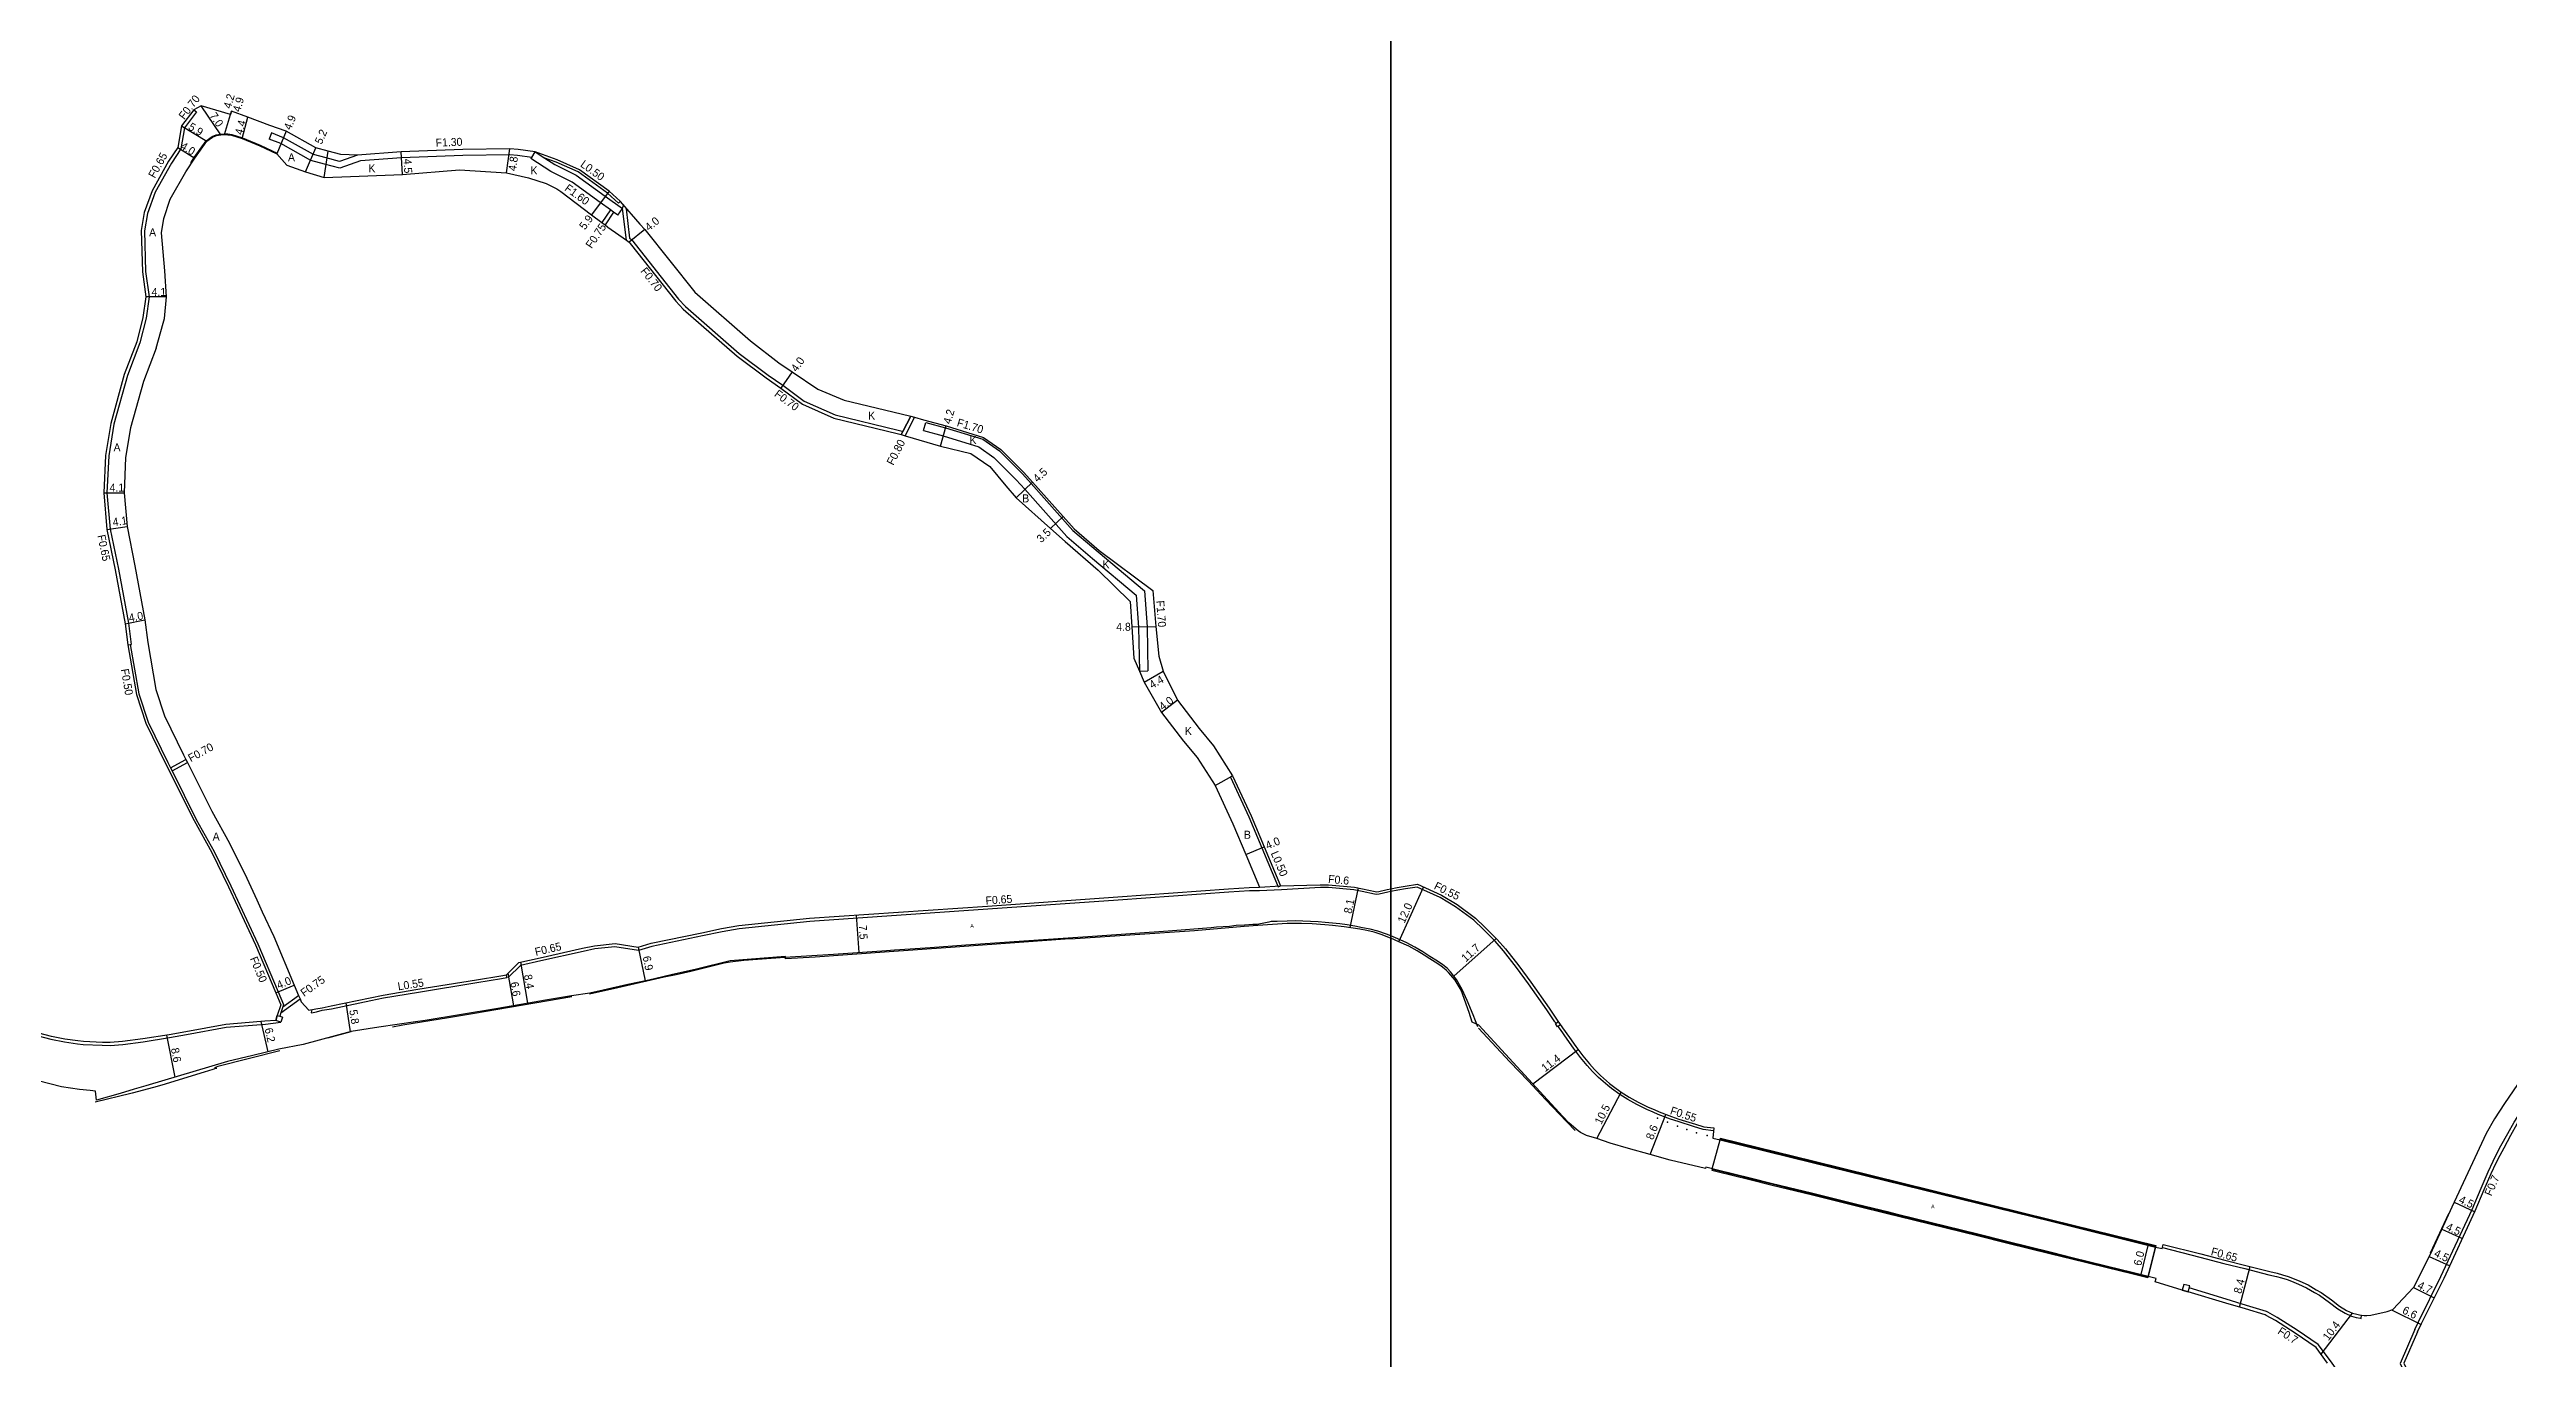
# Model space of a CAD drawing. Header units: metres. Extents: x -24000 to -21600, y -108000 to -105000.
# Drawn here: x -22668.3 to -22176.4, y -107216.7 to -106954.7 of the extents above; entities that cross this region are included whole.
import ezdxf

# ---------------------------------------------------------------- set-up
doc = ezdxf.new("R2010")
doc.units = ezdxf.units.M
doc.header["$LTSCALE"] = 2.5
for name, color, linetype in [('側溝・桝', 7, 'Continuous'), ('図郭', 7, 'Continuous'), ('幅員', 7, 'Continuous'), ('歩道・分離帯・安全施設', 7, 'Continuous'), ('舗装', 7, 'Continuous'), ('道路', 7, 'Continuous')]:
    doc.layers.add(name, color=color, linetype=linetype)
doc.styles.get("Standard").update_dxf_attribs({"font": ''})
doc.styles.add('YOKO_DECO', font='')
doc.styles.get('Standard').set_extended_font_data('@MS PGothic')
doc.styles.get('YOKO_DECO').set_extended_font_data('MS PGothic')

msp = doc.modelspace()

# ---------------------------------------------------------------- linework, layer by layer
at = {"layer": '側溝・桝'}
for points in [[(-22639.38, -106966.77), (-22638.82, -106967.2), (-22641.23, -106970.37)], [(-22641.23, -106970.37), (-22641.97, -106974.59), (-22643.85, -106977.44), (-22647.09, -106983.25), (-22648.65, -106987.51), (-22649.21, -106991.02), (-22649.01, -106999.13), (-22648.3, -107004.21), (-22648.91, -107008.45), (-22650.14, -107013.4), (-22652.66, -107019.95), (-22655.36, -107029.69), (-22656.38, -107036.02), (-22656.74, -107043.42), (-22656.1, -107050.68), (-22654.45, -107058.71), (-22652.44, -107069.5)], [(-22641.82, -106969.99), (-22641.23, -106970.37)], [(-22606.64, -106975.87), (-22610.21, -106977.14), (-22612.9, -106976.42), (-22615.47, -106975.72), (-22621.45, -106972.37), (-22623.85, -106971.41), (-22624.3, -106972.64)], [(-22606.01, -106977.03), (-22610.15, -106978.5), (-22613.23, -106977.67), (-22615.97, -106976.94), (-22621.99, -106973.56), (-22624.3, -106972.64)], [(-22571.8, -106976.31), (-22574.61, -106975.91), (-22576.19, -106975.81), (-22585.57, -106975.95), (-22597.84, -106976.42), (-22606.01, -106977.03)], [(-22571.95, -106976.55), (-22571.8, -106976.31), (-22571.09, -106975.2)], [(-22554.55, -106987.88), (-22555.41, -106987.26), (-22556.03, -106986.83), (-22558.08, -106985.37), (-22563.72, -106981.27), (-22567.94, -106979.12), (-22571.95, -106976.55)], [(-22571.09, -106975.2), (-22569.15, -106976.45), (-22567.14, -106977.73), (-22562.88, -106979.9), (-22557.14, -106984.08), (-22553.62, -106986.57)], [(-22554.46, -106985.46), (-22554.47, -106985.45), (-22556.64, -106983.46), (-22562.48, -106979.2), (-22566.92, -106977.27), (-22569.15, -106976.45)], [(-22556.03, -106986.83), (-22557.75, -106989.37)], [(-22554.55, -106987.88), (-22553.62, -106986.57)], [(-22554.46, -106985.46), (-22554.08, -106985.13)], [(-22552.86, -106992.87), (-22553.62, -106986.57), (-22553.47, -106985.84)], [(-22552.89, -106986.5), (-22552.91, -106986.6), (-22552.21, -106992.48)], [(-22555.41, -106987.26), (-22557.14, -106989.82)], [(-22552.21, -106992.48), (-22551.82, -106992.76), (-22542.42, -107004.65)], [(-22541.02, -107006.17), (-22542.42, -107004.65)], [(-22541.02, -107006.17), (-22530.3, -107015.52), (-22524.51, -107019.85), (-22521.58, -107021.91), (-22517.31, -107025.07), (-22511.14, -107027.82), (-22498.52, -107030.89), (-22497.73, -107031.11), (-22497.59, -107031.15)], [(-22497.91, -107031.78), (-22497.59, -107031.15), (-22496, -107028.08)], [(-22497.12, -107032), (-22495.58, -107029.02), (-22495.22, -107028.31)], [(-22493.44, -107030.97), (-22492.95, -107029.35)], [(-22493.44, -107030.97), (-22489.5, -107032.05), (-22482.36, -107034.23), (-22479.37, -107036.33), (-22474.9, -107040.82), (-22473.21, -107042.7), (-22464.76, -107052.15), (-22459.64, -107056.55), (-22450.92, -107063.87), (-22450.44, -107070.28), (-22450.27, -107079.07)], [(-22492.95, -107029.35), (-22489.02, -107030.42), (-22481.6, -107032.68), (-22478.27, -107035.03), (-22473.66, -107039.65), (-22471.94, -107041.57), (-22463.57, -107050.93), (-22458.54, -107055.25), (-22449.28, -107063.03), (-22448.74, -107070.2), (-22448.57, -107079.03)], [(-22652.44, -107069.5), (-22651.92, -107073.76)], [(-22652.57, -107073.84), (-22652.07, -107073.78), (-22651.92, -107073.76)], [(-22652.07, -107073.78), (-22650.34, -107083.65), (-22648.48, -107089.32), (-22644.59, -107097.36), (-22644.04, -107098.45), (-22643.73, -107099.07), (-22638.87, -107108.76), (-22635.32, -107115.16), (-22631.96, -107122.04), (-22626.57, -107133.62), (-22622.53, -107143.23), (-22621.45, -107145.79)], [(-22450.27, -107079.07), (-22448.57, -107079.03)], [(-22644.04, -107098.45), (-22640.97, -107096.77)], [(-22643.73, -107099.07), (-22640.65, -107097.4)], [(-22431.62, -107100.04), (-22432.06, -107100.28), (-22428.39, -107108.22), (-22425.78, -107114.41), (-22422.49, -107122.24)], [(-22400, -107123.2), (-22400.6, -107123.32), (-22402.3, -107123.72), (-22402.78, -107123.8), (-22403.23, -107123.74), (-22405.74, -107123.16), (-22407.35, -107122.83), (-22412.46, -107122.4), (-22413.35, -107122.38), (-22414.08, -107122.38), (-22421.84, -107122.82), (-22426.24, -107123.06), (-22428.28, -107123.04), (-22432.4, -107123.31), (-22454.51, -107124.9), (-22480.58, -107126.74), (-22516.18, -107129.18), (-22530.28, -107130.65), (-22533.74, -107131.26), (-22537.62, -107132.06), (-22547.78, -107134.18), (-22550.47, -107134.96), (-22555.15, -107134.27), (-22559.15, -107134.68), (-22561.49, -107135.16), (-22569.98, -107137.07), (-22574.03, -107137.96), (-22576.44, -107140.34), (-22576.76, -107140.4), (-22576.86, -107139.83)], [(-22426.24, -107122.34), (-22422.03, -107122.05)], [(-22422.49, -107122.24), (-22422.03, -107122.05)], [(-22366.95, -107149.53), (-22367.17, -107149.22), (-22368.79, -107146.86), (-22372.42, -107141.65), (-22374.82, -107138.36), (-22377.44, -107135.02), (-22379.12, -107133.12), (-22381.54, -107130.72), (-22383.39, -107128.94), (-22387.05, -107126.22), (-22390.09, -107124.4), (-22394.72, -107122.31), (-22397.03, -107122.65), (-22398.61, -107122.91), (-22400, -107123.2)], [(-22621.59, -107146.24), (-22618.42, -107143.96)], [(-22615.8, -107146.84), (-22615.93, -107147.4), (-22615.81, -107147.43), (-22614.86, -107147.22), (-22613.73, -107146.92), (-22611.82, -107146.64), (-22603.97, -107144.98), (-22601.41, -107144.47), (-22594.45, -107143.31), (-22582.75, -107141.39), (-22577.85, -107140.59), (-22576.76, -107140.4)], [(-22670.52, -107152.08), (-22667.97, -107152.75), (-22665.26, -107153.27), (-22662.61, -107153.65), (-22661.49, -107153.76), (-22657.68, -107153.95), (-22656.08, -107153.99), (-22653.59, -107153.79), (-22649.51, -107153.23), (-22644.22, -107152.4), (-22640.84, -107151.8), (-22632.88, -107150.35), (-22625.89, -107149.76), (-22625.06, -107149.7), (-22621.95, -107149.33)], [(-22621.45, -107145.79), (-22621.59, -107146.24), (-22621.98, -107147.44), (-22622.19, -107148.11)], [(-22621.98, -107147.44), (-22618.13, -107144.67)], [(-22335.46, -107171.03), (-22337.51, -107170.8), (-22337.75, -107170.7), (-22339.23, -107170.28), (-22342.53, -107169.22), (-22344.04, -107168.73), (-22346.5, -107167.77), (-22347.54, -107167.33), (-22348.78, -107166.81), (-22350.81, -107165.8), (-22352.6, -107164.8), (-22354.21, -107163.76), (-22355.82, -107162.62), (-22356.58, -107161.99), (-22358.46, -107160.39), (-22359.64, -107159.19), (-22360.69, -107158.02), (-22362.03, -107156.38), (-22363.45, -107154.5), (-22364.73, -107152.73), (-22366.07, -107150.8), (-22366.51, -107150.16)], [(-22195.19, -107210.83), (-22194.46, -107209.3), (-22189.99, -107200.22), (-22183.76, -107186.78), (-22181.95, -107182.51), (-22180.55, -107179.29), (-22179.56, -107177.15), (-22178.79, -107175.59), (-22177.97, -107174.09), (-22176.61, -107171.59), (-22175.34, -107169.33), (-22173.85, -107167.08), (-22171.11, -107163.02), (-22170.03, -107161.48), (-22169.2, -107160.45), (-22168.67, -107160.91)], [(-22245.67, -107194.43), (-22238.17, -107196.31), (-22233.38, -107197.57), (-22229.16, -107198.6), (-22224.36, -107199.85), (-22222.89, -107200.18), (-22221.85, -107200.48), (-22220.73, -107200.82), (-22219.89, -107201.12), (-22218.47, -107201.71), (-22216.85, -107202.44), (-22215.27, -107203.4), (-22214.26, -107203.95), (-22212.25, -107205.41), (-22210.62, -107206.68), (-22209.14, -107207.55), (-22207.86, -107208.11), (-22206.94, -107208.4), (-22206.07, -107208.57), (-22205.9, -107208.59), (-22205.83, -107207.96)], [(-22203.98, -107240.05), (-22204.07, -107239.25), (-22205.53, -107233.07), (-22205.99, -107230.01), (-22206.36, -107227.55), (-22207.67, -107224.58), (-22208.01, -107223.89), (-22208.3, -107223.17), (-22208.72, -107222.28), (-22209.27, -107221.32), (-22209.77, -107220.36), (-22210.82, -107218.86), (-22211.38, -107217.99), (-22212.07, -107217.1), (-22214.52, -107213.79), (-22218.74, -107210.94), (-22222.72, -107208.39), (-22224.58, -107207.34), (-22224.89, -107207.2), (-22228.87, -107205.98), (-22233.76, -107204.47), (-22240.31, -107202.49)], [(-22195.19, -107210.83), (-22198.14, -107217.59), (-22196.42, -107221.16), (-22196.11, -107222.33), (-22195.67, -107223.45), (-22195.13, -107224.85), (-22194.24, -107227.49), (-22193.19, -107231.33), (-22192.78, -107233.36), (-22192.66, -107233.81), (-22191.95, -107238.58)]]:
    msp.add_lwpolyline(points, dxfattribs=at)
for points in [[(-22622.67, -107147.96), (-22622.19, -107148.11), (-22622.07, -107148.15), (-22621.62, -107148.29), (-22621.95, -107149.33), (-22623, -107149)], [(-22367.07, -107149.61), (-22366.5, -107149.22), (-22366.06, -107149.85), (-22366.63, -107150.24)], [(-22240.53, -107203.28), (-22240.2, -107202.1), (-22241.38, -107201.77), (-22241.71, -107202.95)]]:
    msp.add_lwpolyline(points, close=True, dxfattribs=at)
at = {"layer": '図郭'}
for points in [[(-23200, -106800), (-22400, -106800), (-22400, -107400), (-23200, -107400)], [(-22400, -106800), (-21600, -106800), (-21600, -107400), (-22400, -107400)]]:
    msp.add_lwpolyline(points, close=True, dxfattribs=at)
at = {"layer": '幅員'}
for points in [[(-22633.96, -106971.79), (-22637.9, -106966.01)], [(-22633.23, -106971.76), (-22631.86, -106967.06)], [(-22641.82, -106969.99), (-22636.79, -106973.08)], [(-22633.23, -106971.76), (-22632.06, -106967.73)], [(-22629.71, -106972.54), (-22628.6, -106968.28)], [(-22620.87, -106971.09), (-22622.79, -106975.6)], [(-22642.59, -106974.34), (-22639.19, -106976.44)], [(-22617.04, -106979.18), (-22614.94, -106974.42)], [(-22597.64, -106979.72), (-22597.9, -106975.23)], [(-22576.84, -106979.37), (-22576.17, -106974.61)], [(-22556.32, -106983.07), (-22559.87, -106987.78)], [(-22549.18, -106990.77), (-22552.3, -106993.27)], [(-22644.86, -107004.24), (-22648.96, -107004.2)], [(-22519.68, -107019.21), (-22521.99, -107022.48)], [(-22490.07, -107034.07), (-22488.91, -107030.04)], [(-22657.4, -107043.43), (-22653.29, -107043.43)], [(-22471.65, -107041.3), (-22474.91, -107044.41)], [(-22656.75, -107050.77), (-22652.7, -107050.14)], [(-22465.53, -107048.15), (-22468.06, -107050.57)], [(-22653.08, -107069.6), (-22649.15, -107068.83)], [(-22451.77, -107070.23), (-22446.97, -107070.18)], [(-22449.34, -107081.29), (-22445.52, -107079.09)], [(-22442.67, -107084.93), (-22445.85, -107087.36)], [(-22429.01, -107115.77), (-22425.32, -107114.22)], [(-22408.11, -107130.41), (-22406.46, -107122.45)], [(-22398.37, -107133.24), (-22393.42, -107122.29)], [(-22506.89, -107127.88), (-22506.39, -107135.41)], [(-22550.51, -107134.29), (-22549.13, -107141.08)], [(-22387.39, -107140.11), (-22378.89, -107132.56)], [(-22574.03, -107137.29), (-22572.63, -107145.55)], [(-22622.99, -107143.42), (-22619.29, -107141.9)], [(-22576.57, -107139.54), (-22575.46, -107146.03)], [(-22626, -107149.2), (-22624.55, -107155.25)], [(-22608.97, -107145.45), (-22608.08, -107151.23)], [(-22644.81, -107151.92), (-22643.15, -107160.33)], [(-22371.58, -107161.67), (-22362.54, -107154.79)], [(-22358.76, -107172.62), (-22353.91, -107163.3)], [(-22348.13, -107175.8), (-22345, -107167.77)], [(-22187.31, -107185.34), (-22183.2, -107187.25)], [(-22189.8, -107190.73), (-22185.69, -107192.63)], [(-22249.95, -107199.82), (-22248.5, -107193.97)], [(-22230.26, -107206.32), (-22228.14, -107198.2)], [(-22192.34, -107196.17), (-22188.22, -107198.08)], [(-22195.48, -107202.41), (-22191.3, -107204.48)], [(-22213.93, -107215.77), (-22207.63, -107207.51)], [(-22199.85, -107206.89), (-22193.93, -107209.81)]]:
    msp.add_lwpolyline(points, dxfattribs=at)
at = {"layer": '歩道・分離帯・安全施設'}
for points in [[(-22639.98, -106977.4), (-22639.31, -106976.36), (-22636.9, -106972.97), (-22635.71, -106972.16), (-22634.91, -106971.81), (-22633.97, -106971.64), (-22633.23, -106971.61), (-22632.55, -106971.63), (-22631.79, -106971.73), (-22629.66, -106972.4), (-22626.09, -106973.84), (-22622.72, -106975.46)], [(-22400, -107132.05), (-22400.85, -107131.7), (-22402.56, -107131.11), (-22404.13, -107130.72), (-22405.65, -107130.42), (-22407.17, -107130.13), (-22408.69, -107129.84), (-22410.17, -107129.68), (-22411.64, -107129.53), (-22413.12, -107129.38), (-22414.54, -107129.28), (-22416.05, -107129.2), (-22417.56, -107129.13), (-22419.07, -107129.05), (-22420.69, -107129.09), (-22422.7, -107129.17), (-22423.9, -107129.2), (-22424.35, -107129.32), (-22426.03, -107129.67), (-22426.71, -107129.75), (-22427.61, -107129.81), (-22429.22, -107129.89), (-22430.91, -107130.01), (-22432.22, -107130.16), (-22434.88, -107130.34), (-22435.9, -107130.45), (-22444.52, -107131.1), (-22458.62, -107132.09), (-22472.4, -107133.04), (-22484.99, -107133.9), (-22492.14, -107134.43), (-22496.1, -107134.72), (-22499.22, -107134.94), (-22500.87, -107135.04), (-22511.42, -107135.75), (-22521.19, -107136.39), (-22529.36, -107136.99), (-22532.12, -107137.3), (-22533.31, -107137.52), (-22535.69, -107138.09), (-22540, -107139.19), (-22542.93, -107139.85), (-22545.33, -107140.34), (-22554.55, -107142.42), (-22560.22, -107143.69)], [(-22382.57, -107150.28), (-22383.51, -107147.88), (-22384.75, -107145), (-22385.75, -107142.76), (-22386.83, -107140.79), (-22387.39, -107140.11), (-22388.06, -107139.22), (-22388.74, -107138.54), (-22389.57, -107137.84), (-22390.65, -107137.12), (-22392.16, -107136.15), (-22393.56, -107135.25), (-22395.15, -107134.33), (-22396.9, -107133.41), (-22399.05, -107132.45), (-22400, -107132.05)], [(-22563.74, -107144.26), (-22583.65, -107147.66), (-22588.44, -107148.43), (-22597.55, -107149.92), (-22599.63, -107150.35)], [(-22607.95, -107151.25), (-22612.62, -107152.52)], [(-22363.12, -107171.01), (-22364.8, -107169.25), (-22366.22, -107167.75), (-22369.02, -107164.8), (-22372.53, -107161.08), (-22376.18, -107157.23), (-22382.43, -107150.53)], [(-22634.8, -107158.62), (-22635.04, -107158.62), (-22635.6, -107158.77), (-22637.3, -107159.34), (-22645.74, -107161.91), (-22647.45, -107162.41), (-22651.71, -107163.53), (-22651.98, -107163.61), (-22659.11, -107165.3)], [(-22622.15, -107155.03), (-22634.55, -107158.22), (-22635.23, -107158.44)], [(-22247.07, -107194.2), (-22267.89, -107189.03), (-22315.54, -107177.28), (-22334.08, -107172.74)], [(-22248.47, -107200.32), (-22256.17, -107198.42), (-22271.49, -107194.64), (-22286.8, -107190.86), (-22320.31, -107182.59), (-22335.65, -107178.82)], [(-22188.45, -107187.64), (-22192.1, -107195.55)]]:
    msp.add_lwpolyline(points, dxfattribs=at)
for p in [(-22346.67, -107168.51, 122.01), (-22344.68, -107169.34, 122.04), (-22342.67, -107170.13, 122.07), (-22340.79, -107170.76, 122.09), (-22338.84, -107171.43, 122.13), (-22336.75, -107171.99, 122.13)]:
    msp.add_point(p, dxfattribs=at)
at = {"layer": '舗装'}
for points in [[(-22613.29, -106980.34), (-22612.53, -106975.07)], [(-22496, -107028.08), (-22497.59, -107031.15), (-22497.91, -107031.78)], [(-22449.34, -107081.29), (-22445.52, -107079.09)], [(-22435.14, -107101.97), (-22431.62, -107100.04)], [(-22335.75, -107178.66), (-22334.14, -107172.85)], [(-22248.51, -107200.17), (-22247.06, -107194.33)]]:
    msp.add_lwpolyline(points, dxfattribs=at)
at = {"layer": '道路'}
for points in [[(-22637.9, -106966.01), (-22639.38, -106966.77), (-22641.82, -106969.99), (-22642.59, -106974.34), (-22644.41, -106977.1), (-22647.68, -106982.98), (-22649.28, -106987.34), (-22649.87, -106990.97), (-22649.66, -106999.19), (-22648.96, -107004.2), (-22649.55, -107008.33), (-22650.76, -107013.21), (-22653.28, -107019.74), (-22656, -107029.55), (-22657.02, -107035.95), (-22657.4, -107043.43), (-22656.75, -107050.77), (-22655.09, -107058.84), (-22653.08, -107069.6), (-22652.57, -107073.84)], [(-22554.08, -106985.13), (-22554.11, -106985.1), (-22556.32, -106983.07), (-22562.24, -106978.77), (-22566.73, -106976.8), (-22571.09, -106975.2), (-22574.49, -106974.71), (-22576.17, -106974.61), (-22585.6, -106974.75), (-22597.9, -106975.23), (-22606.64, -106975.87), (-22610, -106975.75), (-22612.53, -106975.07), (-22614.94, -106974.42), (-22620.87, -106971.09), (-22624.17, -106969.92), (-22628.6, -106968.28), (-22631.86, -106967.06), (-22632.06, -106967.73), (-22637.9, -106966.01)], [(-22646.91, -107014.5), (-22645.53, -107009.5), (-22645.26, -107008.52), (-22644.86, -107004.24), (-22645.16, -106999), (-22645.81, -106991.42), (-22645.35, -106988.56), (-22644.1, -106984.66), (-22640.97, -106979.23), (-22639.19, -106976.44), (-22636.79, -106973.08), (-22635.64, -106972.29), (-22634.86, -106971.95), (-22633.96, -106971.79), (-22633.23, -106971.76), (-22632.56, -106971.78), (-22631.82, -106971.88), (-22629.71, -106972.54), (-22626.15, -106973.97), (-22622.79, -106975.6)], [(-22622.79, -106975.6), (-22620.77, -106977.84), (-22617.04, -106979.18), (-22613.29, -106980.34)], [(-22613.29, -106980.34), (-22608.05, -106980.12), (-22597.64, -106979.72), (-22586.26, -106978.78), (-22576.84, -106979.37), (-22572.42, -106980.37), (-22568.93, -106981.55), (-22566.79, -106982.61), (-22566, -106983.15), (-22559.87, -106987.78), (-22557.75, -106989.37), (-22557.14, -106989.82), (-22556.56, -106990.25), (-22552.86, -106992.87), (-22552.3, -106993.27), (-22552.08, -106993.56), (-22542.97, -107005.09)], [(-22554.08, -106985.13), (-22550.17, -106989.64), (-22549.18, -106990.77), (-22539.17, -107003.28), (-22528.01, -107013.02), (-22522.35, -107017.39), (-22519.68, -107019.21), (-22514.59, -107022.7), (-22509.29, -107024.88), (-22496.23, -107028.02), (-22496, -107028.08), (-22495.22, -107028.31), (-22493.47, -107028.79), (-22488.91, -107030.04), (-22481.42, -107032.32), (-22478.01, -107034.72), (-22473.37, -107039.38), (-22471.65, -107041.3), (-22465.53, -107048.15), (-22463.29, -107050.65), (-22458.29, -107054.94), (-22447.57, -107062.98), (-22446.97, -107070.18), (-22446.39, -107076.07), (-22445.52, -107079.09), (-22442.67, -107084.93), (-22438.33, -107090.59), (-22435.47, -107094.01), (-22431.62, -107100.04), (-22427.93, -107108.02), (-22425.32, -107114.22), (-22422.03, -107122.05)], [(-22542.97, -107005.09), (-22541.48, -107006.7), (-22530.74, -107016.07), (-22524.92, -107020.41), (-22521.99, -107022.48), (-22517.66, -107025.68), (-22511.37, -107028.49), (-22498.7, -107031.57), (-22497.91, -107031.78), (-22497.12, -107032), (-22490.07, -107034.07), (-22483.96, -107035.58), (-22480.19, -107038.17), (-22476.96, -107042.02), (-22474.91, -107044.41), (-22468.06, -107050.57), (-22465.13, -107053.18), (-22458.54, -107058.89), (-22452.1, -107065.13), (-22451.77, -107070.23), (-22451.36, -107076.48), (-22450.27, -107079.07), (-22449.34, -107081.29), (-22445.85, -107087.36), (-22441.45, -107093.09), (-22438.7, -107096.38), (-22435.14, -107101.97), (-22431.59, -107109.64), (-22429.01, -107115.77), (-22426.24, -107122.34)], [(-22646.91, -107014.5), (-22649.46, -107021.12), (-22652.06, -107030.41), (-22653.01, -107036.36), (-22653.29, -107043.43), (-22652.7, -107050.14), (-22651.17, -107058.05), (-22649.15, -107068.83), (-22648.6, -107073.35), (-22646.94, -107082.79), (-22645.23, -107088.01), (-22641.45, -107095.81), (-22640.97, -107096.77), (-22640.65, -107097.4), (-22635.77, -107107.13), (-22632.21, -107113.54), (-22628.8, -107120.53), (-22626.79, -107124.85), (-22625.68, -107127.24)], [(-22652.57, -107073.84), (-22650.83, -107083.77), (-22648.95, -107089.51), (-22645.04, -107097.58), (-22639.31, -107108.99), (-22635.76, -107115.39), (-22632.41, -107122.25), (-22627.02, -107133.83), (-22622.99, -107143.42), (-22621.98, -107145.82), (-22622.67, -107147.96), (-22623, -107149)], [(-22616.37, -107146.95), (-22614.96, -107146.68), (-22613.73, -107146.43), (-22611.93, -107146.07), (-22604.08, -107144.42), (-22601.52, -107143.9), (-22594.55, -107142.74), (-22582.84, -107140.83), (-22577.95, -107140.02), (-22576.86, -107139.83), (-22574.36, -107137.36), (-22570.13, -107136.43), (-22561.63, -107134.52), (-22559.25, -107134.03), (-22555.14, -107133.6), (-22550.51, -107134.29), (-22547.94, -107133.54), (-22537.76, -107131.42), (-22533.86, -107130.61), (-22530.37, -107129.99), (-22516.23, -107128.52), (-22480.63, -107126.08), (-22454.56, -107124.24), (-22432.45, -107122.65), (-22428.3, -107122.38), (-22426.24, -107122.34)], [(-22422.03, -107122.05), (-22414.11, -107121.83), (-22413.35, -107121.83), (-22412.43, -107121.85), (-22407.27, -107122.28), (-22405.62, -107122.62), (-22403.13, -107123.2), (-22402.79, -107123.25), (-22402.41, -107123.18), (-22400.71, -107122.78), (-22400, -107122.64)], [(-22400, -107122.64), (-22398.71, -107122.37), (-22397.12, -107122.11), (-22394.64, -107121.74)], [(-22394.64, -107121.74), (-22389.83, -107123.91), (-22386.74, -107125.76), (-22383.03, -107128.51), (-22381.16, -107130.32), (-22378.72, -107132.75), (-22377.02, -107134.66), (-22374.38, -107138.03), (-22371.97, -107141.33), (-22368.34, -107146.54), (-22366.71, -107148.91), (-22365.62, -107150.48), (-22364.28, -107152.41), (-22363.01, -107154.18), (-22361.59, -107156.04), (-22360.27, -107157.66), (-22359.24, -107158.81), (-22358.08, -107159.99), (-22356.22, -107161.57), (-22355.48, -107162.18), (-22353.91, -107163.3), (-22352.31, -107164.33), (-22350.55, -107165.31), (-22348.55, -107166.31), (-22347.33, -107166.82), (-22346.29, -107167.26), (-22343.86, -107168.21), (-22342.36, -107168.7), (-22339.07, -107169.75), (-22337.56, -107170.18), (-22337.37, -107170.26), (-22335.4, -107170.49), (-22335.62, -107172.51)], [(-22625.68, -107127.24), (-22623.36, -107132.21), (-22619.29, -107141.9), (-22618.42, -107143.96), (-22618.13, -107144.67), (-22617.89, -107145.22), (-22616.37, -107146.95)], [(-22400, -107132.51), (-22400.02, -107132.5), (-22401.9, -107131.75), (-22403.3, -107131.34), (-22404.8, -107130.99), (-22406.15, -107130.73), (-22409.3, -107130.22), (-22411.64, -107129.96), (-22413.17, -107129.82), (-22415.71, -107129.67), (-22417.83, -107129.6), (-22420.72, -107129.56), (-22426.56, -107129.98), (-22429.3, -107130.18), (-22439.25, -107131.03), (-22451.19, -107131.82), (-22463.12, -107132.64), (-22465.14, -107132.74), (-22488.03, -107134.38), (-22501.23, -107135.33), (-22515.13, -107136.3), (-22521.04, -107136.66)], [(-22383.7, -107149.33), (-22384.34, -107147.36), (-22385.94, -107142.93), (-22387.09, -107140.92), (-22387.97, -107139.94), (-22388.47, -107139.39), (-22388.88, -107139), (-22389.31, -107138.57), (-22389.91, -107138.12), (-22390.59, -107137.68), (-22392.19, -107136.65), (-22393.29, -107135.91), (-22394.73, -107135.02), (-22396.37, -107134.14), (-22398.37, -107133.24), (-22400, -107132.51)], [(-22659.03, -107163.13), (-22660.12, -107163.01), (-22662.24, -107162.76), (-22665.84, -107162.29), (-22674.91, -107159.94), (-22683.11, -107156.57), (-22689.3, -107154.13), (-22724.16, -107138.27)], [(-22532.13, -107137.06), (-22538.87, -107138.72), (-22543.94, -107139.86), (-22548.36, -107140.92), (-22552.56, -107141.78), (-22557.52, -107142.93), (-22560.16, -107143.52), (-22563.81, -107144.08), (-22569.01, -107144.93), (-22571.3, -107145.32), (-22578.57, -107146.56), (-22593.13, -107148.96), (-22595.02, -107149.24)], [(-22521.04, -107136.66), (-22521.07, -107136.15), (-22532.13, -107137.06)], [(-22623, -107149), (-22625.17, -107149.14), (-22626, -107149.2), (-22632.98, -107149.79), (-22640.94, -107151.24), (-22644.31, -107151.84), (-22649.6, -107152.66), (-22653.65, -107153.22), (-22656.1, -107153.42), (-22657.66, -107153.38), (-22661.44, -107153.19), (-22662.54, -107153.08), (-22665.17, -107152.71), (-22667.84, -107152.19), (-22670.36, -107151.53)], [(-22595.02, -107149.24), (-22602.36, -107150.35), (-22607.92, -107151.21), (-22617.51, -107153.79), (-22622.38, -107154.73)], [(-22336.98, -107178.36), (-22337.03, -107178.59), (-22344.09, -107176.92), (-22348.13, -107175.8), (-22352.43, -107174.57), (-22356.14, -107173.51), (-22358.76, -107172.62), (-22360.82, -107172), (-22362.07, -107171.4), (-22362.49, -107171.06), (-22363.38, -107170.3), (-22364.38, -107169.43), (-22365.58, -107168.18), (-22382.39, -107149.94), (-22383.7, -107149.33)], [(-22622.38, -107154.73), (-22627.55, -107155.96), (-22632.62, -107157.19), (-22648.95, -107162.06), (-22651.33, -107162.74), (-22654.07, -107163.56), (-22658.82, -107164.94), (-22659.03, -107163.13)], [(-22174.65, -107161.79), (-22177.29, -107165.58), (-22179.25, -107168.69), (-22180.9, -107171.56), (-22187.78, -107186.35), (-22192.08, -107195.65), (-22195.48, -107202.41), (-22199.6, -107206.8)], [(-22194.67, -107211.3), (-22193.83, -107209.61), (-22189.35, -107200.52), (-22183.11, -107187.06), (-22181.3, -107182.79), (-22179.9, -107179.57), (-22178.92, -107177.45), (-22178.16, -107175.91), (-22177.35, -107174.43), (-22176, -107171.93), (-22174.74, -107169.69), (-22173.26, -107167.48), (-22170.53, -107163.42), (-22169.46, -107161.9), (-22168.67, -107160.91)], [(-22335.62, -107172.51), (-22334.14, -107172.85), (-22315.69, -107177.39), (-22267.94, -107189.16), (-22247.06, -107194.33), (-22245.71, -107194.6), (-22245.51, -107193.81), (-22238.01, -107195.69), (-22233.22, -107196.94), (-22229, -107197.98), (-22224.21, -107199.22), (-22222.73, -107199.56), (-22221.67, -107199.86), (-22220.52, -107200.21), (-22219.65, -107200.52), (-22218.22, -107201.12), (-22216.55, -107201.87), (-22214.95, -107202.84), (-22213.92, -107203.41), (-22211.86, -107204.89), (-22210.26, -107206.15), (-22208.85, -107206.98), (-22207.63, -107207.51), (-22206.78, -107207.77), (-22205.97, -107207.94), (-22205.83, -107207.96)], [(-22212.66, -107217.54), (-22214.92, -107214.39), (-22219.14, -107211.54), (-22223.09, -107209.01), (-22224.91, -107207.98), (-22225.14, -107207.87), (-22229.09, -107206.67), (-22232.96, -107205.52), (-22240.53, -107203.28), (-22241.71, -107202.95), (-22247.11, -107201.25), (-22246.94, -107200.63), (-22248.51, -107200.17), (-22251.73, -107199.38), (-22256.64, -107198.18), (-22260.71, -107197.18), (-22263.46, -107196.51), (-22267.84, -107195.4), (-22271.38, -107194.53), (-22276.81, -107193.18), (-22282.57, -107191.74), (-22298.38, -107187.85), (-22300.37, -107187.35), (-22306.78, -107185.78), (-22315.83, -107183.53), (-22323.63, -107181.66), (-22328.15, -107180.55), (-22334.68, -107178.92), (-22336.98, -107178.36)], [(-22205.83, -107207.96), (-22205.34, -107208.02), (-22204.77, -107208.01), (-22204.02, -107207.95), (-22200.73, -107207.18), (-22199.6, -107206.8)], [(-22194.67, -107211.3), (-22197.41, -107217.57), (-22195.79, -107220.93), (-22195.47, -107222.13), (-22195.05, -107223.21), (-22194.51, -107224.62), (-22193.61, -107227.29), (-22192.54, -107231.18), (-22192.13, -107233.21), (-22192.01, -107233.68), (-22190.91, -107241.04), (-22190.36, -107247.31), (-22190.04, -107253.04), (-22189.64, -107257.71), (-22189.01, -107264.98), (-22188.52, -107270.77), (-22188.11, -107275.14), (-22187.82, -107279.03), (-22187.21, -107286.29), (-22186.63, -107292.84), (-22186.39, -107295.56), (-22186.18, -107298.35)]]:
    msp.add_lwpolyline(points, dxfattribs=at)
for points in [[(-22248.51, -107200.17), (-22251.73, -107199.38), (-22256.64, -107198.18), (-22260.71, -107197.18), (-22263.46, -107196.51), (-22267.84, -107195.4), (-22271.38, -107194.53), (-22276.81, -107193.18), (-22282.57, -107191.74), (-22298.38, -107187.85), (-22300.37, -107187.35), (-22306.78, -107185.78), (-22315.83, -107183.53), (-22323.63, -107181.66), (-22328.15, -107180.55), (-22334.68, -107178.92), (-22335.75, -107178.66), (-22334.14, -107172.85), (-22315.69, -107177.39), (-22267.94, -107189.16), (-22247.06, -107194.33)], [(-22247.06, -107194.33), (-22267.94, -107189.16), (-22315.69, -107177.39), (-22334.14, -107172.85), (-22334.07, -107172.55), (-22315.61, -107177.09), (-22267.86, -107188.86), (-22246.99, -107194.03)], [(-22334.75, -107179.18), (-22328.22, -107180.79), (-22323.7, -107181.9), (-22315.91, -107183.82), (-22306.87, -107186.05), (-22300.42, -107187.64), (-22298.47, -107188.13), (-22282.64, -107192.03), (-22276.87, -107193.46), (-22267.91, -107195.67), (-22263.52, -107196.75), (-22260.79, -107197.42), (-22256.7, -107198.43), (-22251.8, -107199.63), (-22248.57, -107200.43), (-22248.51, -107200.17), (-22251.73, -107199.38), (-22256.64, -107198.18), (-22260.71, -107197.18), (-22263.46, -107196.51), (-22267.84, -107195.4), (-22276.81, -107193.18), (-22282.57, -107191.74), (-22298.38, -107187.85), (-22300.37, -107187.35), (-22306.78, -107185.78), (-22315.83, -107183.53), (-22323.63, -107181.66), (-22328.15, -107180.55), (-22334.68, -107178.92), (-22335.75, -107178.66), (-22335.8, -107178.92)]]:
    msp.add_lwpolyline(points, close=True, dxfattribs=at)

# ---------------------------------------------------------------- texts
at = {"layer": '側溝・桝'}
for s, rotation, p in [('F0.70', 52.8557, (-22641.27, -106968.88)), ('F0.65', 60.9148, (-22647.17, -106980.6)), ('F1.30', 2.2101, (-22590.98, -106974.18)), ('L0.50', 323.9883, (-22562.21, -106978.02)), ('F1.60', 323.9883, (-22565.35, -106982.82)), ('F0.75', 55.8427, (-22559.81, -106994.67)), ('F0.70', 308.2958, (-22550.13, -106999.11)), ('F0.70', 323.5475, (-22523.42, -107023.96)), ('F1.70', 343.0528, (-22486.89, -107030.04)), ('F0.80', 62.6662, (-22499.49, -107038.04)), ('F0.65', 281.64, (-22658.67, -107051.97)), ('F1.70', 274.3077, (-22446.91, -107065.02)), ('F0.50', 279.9216, (-22653.99, -107078.75)), ('F0.70', 28.6183, (-22639.97, -107097.33)), ('L0.50', 292.8381, (-22424.03, -107115.51)), ('F0.65', 4, (-22480.98, -107125.8)), ('F0.6', 355, (-22412.57, -107121.46)), ('F0.55', 334, (-22391.49, -107122.61)), ('F0.65', 13, (-22570.96, -107136.07)), ('F0.50', 292.8035, (-22628.2, -107136.61)), ('F0.75', 35.694, (-22617.31, -107144.31)), ('L0.55', 9, (-22598.46, -107142.97)), ('F0.55', 342, (-22344.25, -107167.68)), ('F0.7', 67, (-22179.87, -107184.23)), ('F0.65', 345, (-22236.09, -107195.89)), ('F0.7', 327, (-22222.77, -107211.53))]:
    msp.add_text(s, height=1.6, rotation=rotation, dxfattribs=at).set_placement(p)
at = {"layer": '幅員'}
for s, rotation, p in [('7.0', 304.2799, (-22636.3, -106967.99)), ('4.2', 73.7858, (-22631.97, -106966.68)), ('4.9', 73.7858, (-22630.11, -106967.35)), ('5.9', 328.4833, (-22640.62, -106970.62)), ('4.4', 75.3993, (-22629.65, -106971.93)), ('4.9', 67.0062, (-22619.99, -106970.97)), ('5.2', 66.229, (-22613.8, -106973.82)), ('4.0', 328.3012, (-22642.2, -106974.47)), ('4.5', 273.3658, (-22597.44, -106976.63)), ('4.8', 81.8938, (-22574.94, -106979.12)), ('5.9', 53.0186, (-22561.16, -106990.93)), ('4.0', 38.665, (-22548.37, -106991.14)), ('4.1', 359.4536, (-22647.83, -107004.02)), ('4.0', 54.8053, (-22518.8, -107019.35)), ('4.2', 74.005, (-22488.01, -107029.78)), ('4.5', 43.5758, (-22470.62, -107041.43)), ('4.1', 8.9038, (-22655.48, -107050.12)), ('3.5', 43.671, (-22469.9, -107053.52)), ('4.0', 11.0967, (-22652.23, -107069.27)), ('4.8', 0.5481, (-22454.89, -107071.04)), ('4.4', 29.8961, (-22447.74, -107082.68)), ('4.0', 37.4728, (-22445.59, -107087.04)), ('4.0', 22.8314, (-22424.64, -107114.8)), ('8.1', 78, (-22407.85, -107127.71)), ('12.0', 66, (-22397.25, -107129.65)), ('7.5', 274, (-22506.4, -107129.93)), ('11.7', 42, (-22385, -107137.39)), ('6.9', 281, (-22549.61, -107136.25)), ('4.0', 22.4377, (-22622.4, -107142.73)), ('6.6', 280, (-22576.07, -107141.39)), ('8.4', 280, (-22573.36, -107139.91)), ('5.8', 279, (-22608.29, -107146.94)), ('6.2', 283, (-22625.23, -107150.65)), ('8.6', 281, (-22643.96, -107154.62)), ('11.4', 37, (-22369.13, -107159.35)), ('10.5', 63, (-22357.89, -107169.92)), ('8.6', 69, (-22347.55, -107172.98)), ('4.5', 335, (-22186.54, -107185.38)), ('4.5', 335, (-22189.12, -107190.81)), ('6.0', 76, (-22249.95, -107198.17)), ('4.5', 335, (-22191.49, -107196.11)), ('8.4', 75, (-22229.93, -107203.76)), ('4.7', 334, (-22194.82, -107202.47)), ('6.6', 334, (-22197.84, -107207.49)), ('10.4', 53, (-22212.47, -107213.16))]:
    msp.add_text(s, height=1.6, rotation=rotation, dxfattribs=at).set_placement(p)
msp.add_text('4.1', height=1.6, dxfattribs=at).set_placement((-22656.22, -107043.18))
at = {"layer": '舗装'}
for s, p in [('A', (-22620.54, -106977.1)), ('K', (-22604.46, -106979.29)), ('K', (-22572.04, -106979.72)), ('A', (-22648.31, -106992.1)), ('K', (-22504.51, -107028.77)), ('A', (-22655.42, -107035.13)), ('K', (-22484.22, -107033.68)), ('B', (-22473.7, -107045.33)), ('K', (-22457.64, -107058.52)), ('K', (-22441.17, -107091.87)), ('A', (-22635.6, -107112.98)), ('B', (-22429.36, -107112.62))]:
    msp.add_text(s, height=1.6, dxfattribs=at).set_placement(p)
at = {"layer": '舗装', "style": 'YOKO_DECO'}
for p in [(-22484.07, -107130.41, 120.81), (-22291.94, -107186.56, 121.32)]:
    msp.add_text('A', height=0.75, dxfattribs=at).set_placement(p)

doc.saveas('drawing.dxf')
